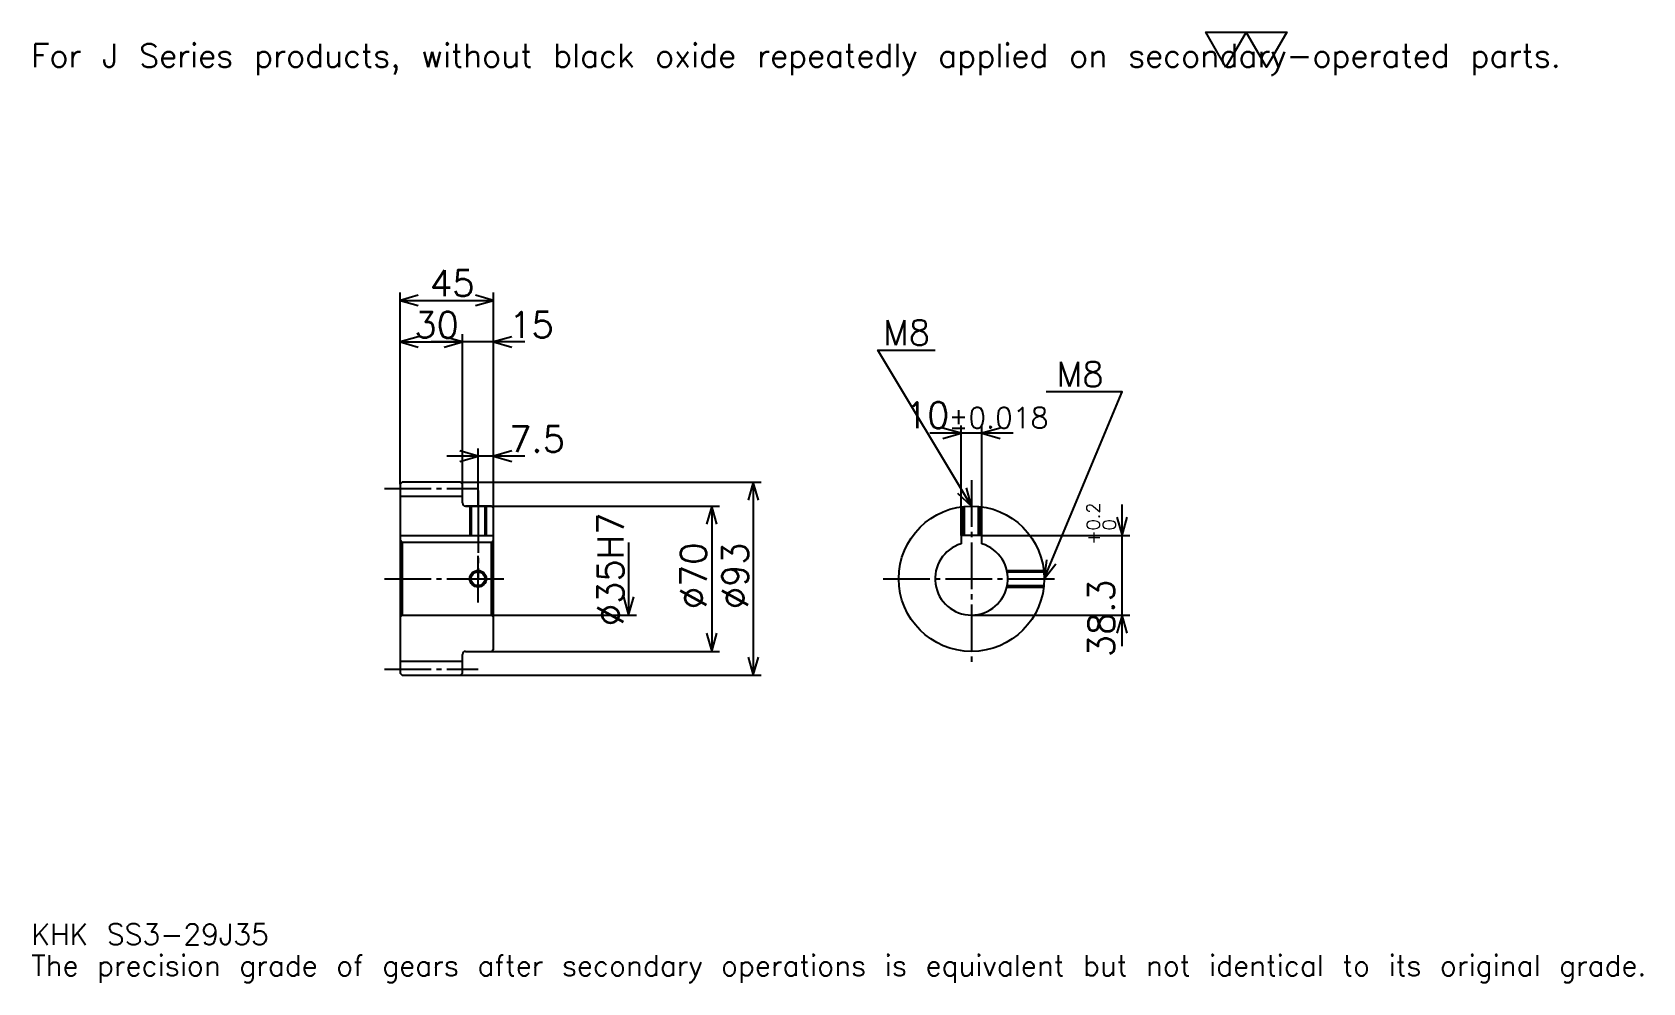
# Model space of a CAD drawing. Extents: x 25 to 801, y 9 to 467.
import ezdxf

# ---------------------------------------------------------------- set-up
doc = ezdxf.new("R2010")
doc.units = 0
doc.linetypes.add('DASHDOT', pattern=[30, 22.5, -2.5, 2.5, -2.5])
doc.layers.get('0').update_dxf_attribs({"linetype": 'CONTINUOUS'})
doc.layers.add('DASHDOT', color=6, linetype='DASHDOT')
doc.styles.add('KANJI', font='TXT', dxfattribs={"bigfont": 'BIGFONT'})

msp = doc.modelspace()

# ---------------------------------------------------------------- linework, layer by layer
at = {"color": 5}
for p, q in [((202.5, 250.25), (202.5, 341.5)), ((247.5, 250.25), (247.5, 341.5)), ((202.5, 337.75), (247.5, 337.75)), ((232.5, 250.25), (232.5, 321.5)), ((202.5, 317.75), (232.5, 317.75)), ((262.5, 317.75), (217.5, 317.75)), ((497.5, 273.75), (457.5, 273.75)), ((472.5, 224.550003), (472.5, 277.5)), ((482.5, 224.550003), (482.5, 277.5)), ((240, 250.25), (240, 266.5)), ((262.5, 262.75), (225, 262.75)), ((202.5, 249.25), (202.5, 250.25)), ((231.5, 250.25), (247.5, 250.25)), ((232.5, 249.25), (232.5, 250.25)), ((240, 238.75), (240, 250.25)), ((240, 238.75), (240, 250.25)), ((247.5, 250.25), (376.25, 250.25)), ((247.5, 237.75), (247.5, 250.25)), ((372.5, 250.25), (372.5, 157.25)), ((234, 238.75), (247.5, 238.75)), ((247.5, 238.75), (356.25, 238.75)), ((352.5, 238.75), (352.5, 168.75)), ((550, 171.25), (550, 239.550003)), ((312.5, 221.25), (312.5, 186.25)), ((482.5, 224.550003), (553.75, 224.550003)), ((247.5, 186.25), (316.25, 186.25)), ((477.5, 186.25), (553.75, 186.25)), ((234, 168.75), (247.5, 168.75)), ((247.5, 168.75), (356.25, 168.75)), ((231.5, 157.25), (247.5, 157.25)), ((247.5, 157.25), (376.25, 157.25))]:
    msp.add_line(p, q, dxfattribs=at)
at = {"color": 4}
for p, q in [((202.5, 243.5), (232.5, 243.5)), ((202.5, 224.550003), (247.5, 224.550003)), ((203.5, 221.25), (203.5, 186.25)), ((246.5, 221.25), (247.5, 222.25)), ((246.5, 186.25), (247.5, 185.25)), ((202.5, 164), (232.5, 164))]:
    msp.add_line(p, q, dxfattribs=at)
at = {"color": 7}
msp.add_lwpolyline([(600, 450), (590.25, 466.899994), (629.25, 466.899994), (619.5, 450), (609.75, 466.899994), (600, 450)], dxfattribs=at)
at = {"color": 5}
for points in [[(211.25, 340.25), (202.5, 337.75), (211.25, 335.25)], [(238.75, 335.25), (247.5, 337.75), (238.75, 340.25)], [(211.25, 320.25), (202.5, 317.75), (211.25, 315.25)], [(223.75, 315.25), (232.5, 317.75), (223.75, 320.25)], [(223.75, 315.25), (232.5, 317.75), (223.75, 320.25)], [(256.25, 320.25), (247.5, 317.75), (256.25, 315.25)], [(477.5, 238.75), (432.5, 313.75), (460, 313.75)], [(512.5, 203.75), (550, 293.75), (513.5, 293.75)], [(463.75, 271.25), (472.5, 273.75), (463.75, 276.25)], [(491.25, 276.25), (482.5, 273.75), (491.25, 271.25)], [(231.25, 260.25), (240, 262.75), (231.25, 265.25)], [(256.25, 265.25), (247.5, 262.75), (256.25, 260.25)], [(375, 241.5), (372.5, 250.25), (370, 241.5)], [(470.854431, 244.966827), (477.5, 238.75), (475.141907, 247.539307)], [(355, 230), (352.5, 238.75), (350, 230)], [(547.5, 233.300003), (550, 224.550003), (552.5, 233.300003)], [(513.557678, 212.788467), (512.5, 203.75), (518.173096, 210.865387)], [(310, 195), (312.5, 186.25), (315, 195)], [(552.5, 177.5), (550, 186.25), (547.5, 177.5)], [(350, 177.5), (352.5, 168.75), (355, 177.5)], [(370, 166), (372.5, 157.25), (375, 166)]]:
    msp.add_lwpolyline(points, dxfattribs=at)
at = {"color": 4}
for points in [[(232.5, 240.25), (232.5, 249.25), (231.5, 250.25), (203.5, 250.25), (202.5, 249.25), (202.5, 185.25)], [(234, 168.75), (246.5, 168.75), (247.5, 169.75), (247.5, 237.75), (246.5, 238.75), (234, 238.75)], [(236, 238.75), (236, 224.550003)], [(236.675003, 238.75), (236.675003, 224.550003)], [(243.324997, 238.75), (243.324997, 224.550003)], [(244, 238.75), (244, 224.550003)], [(473.5, 224.550003), (473.5, 238.520676)], [(474.174988, 224.550003), (474.174988, 238.591705)], [(480.825012, 224.550003), (480.825012, 238.591705)], [(481.5, 224.550003), (481.5, 238.520676)], [(202.5, 185.25), (203.5, 186.25), (246.5, 186.25), (246.5, 221.25), (203.5, 221.25), (202.5, 222.25)], [(482.5, 220.520508), (482.5, 224.550003), (472.5, 224.550003), (472.5, 220.520508)], [(494.536713, 207.75), (512.270691, 207.75)], [(494.681213, 207.074997), (512.341675, 207.074997)], [(494.536713, 199.75), (512.270691, 199.75)], [(494.681213, 200.425003), (512.341675, 200.425003)], [(202.5, 185.25), (202.5, 158.25), (203.5, 157.25), (231.5, 157.25), (232.5, 158.25), (232.5, 167.25)]]:
    msp.add_lwpolyline(points, dxfattribs=at)
for centre, radius in [((477.5, 203.75), 35), ((240, 203.75), 3.325)]:
    msp.add_circle(centre, radius, dxfattribs=at)
at = {"color": 7}
msp.add_circle((240, 203.75), 4, dxfattribs=at)
at = {"color": 4}
for centre, radius, start, end in [((234, 240.25), 1.5, 180, 270), ((477.5, 203.75), 17.5, 106.601549926, 73.398450074), ((234, 167.25), 1.5, 90, 180)]:
    msp.add_arc(centre, radius, start, end, dxfattribs=at)
at = {"layer": 'DASHDOT', "color": 7}
for p, q in [((477.5, 251.25), (477.5, 161.25)), ((195, 247.25), (240, 247.25)), ((240, 238.75), (240, 203.75)), ((195, 203.75), (255, 203.75)), ((435, 203.75), (520, 203.75)), ((195, 160.25), (240, 160.25))]:
    msp.add_line(p, q, dxfattribs=at)
for points in [[(240, 246.25), (240, 217.050003)], [(240, 192.25), (240, 215.25)], [(228.5, 203.75), (251.5, 203.75)]]:
    msp.add_lwpolyline(points, dxfattribs=at)

# ---------------------------------------------------------------- texts
at = {"color": 7, "style": 'KANJI'}
for s, height, p in [('For J Series products, without black oxide repeatedly applied on secondary-operated parts.', 11.25, (25, 450)), ('45', 12.5, (216.875, 339.75)), ('30', 12.5, (209.375, 319.75)), ('15', 12.5, (255, 319.75)), ('M8', 12, (435, 316.25)), ('M8', 12, (518.5, 296.25)), ('10', 12.5, (445.44751, 276.25)), ('%%p0.018', 10, (466.570984, 276.25)), ('7.5', 12.5, (255, 264.75)), ('KHK SS3-29J35', 10, (25, 27.5)), ('The precision grade of gears after secondary operations is equivalent but not identical to its original grade.', 10, (25, 12.5))]:
    msp.add_text(s, height=height, dxfattribs=at).set_placement(p)
for s, height, p in [('%%c35H7', 12.5, (310, 180.9375)), ('0.2', 6.25, (539.25, 227.032974)), ('+', 6.25, (539.25, 220.032974)), ('0', 6.25, (547, 227.032974)), ('%%c70', 12.5, (350, 189.0625)), ('%%c93', 12.5, (370, 189.0625)), ('38.3', 12.5, (546.25, 165.928024))]:
    msp.add_text(s, height=height, rotation=90, dxfattribs=at).set_placement(p)

doc.saveas('drawing.dxf')
